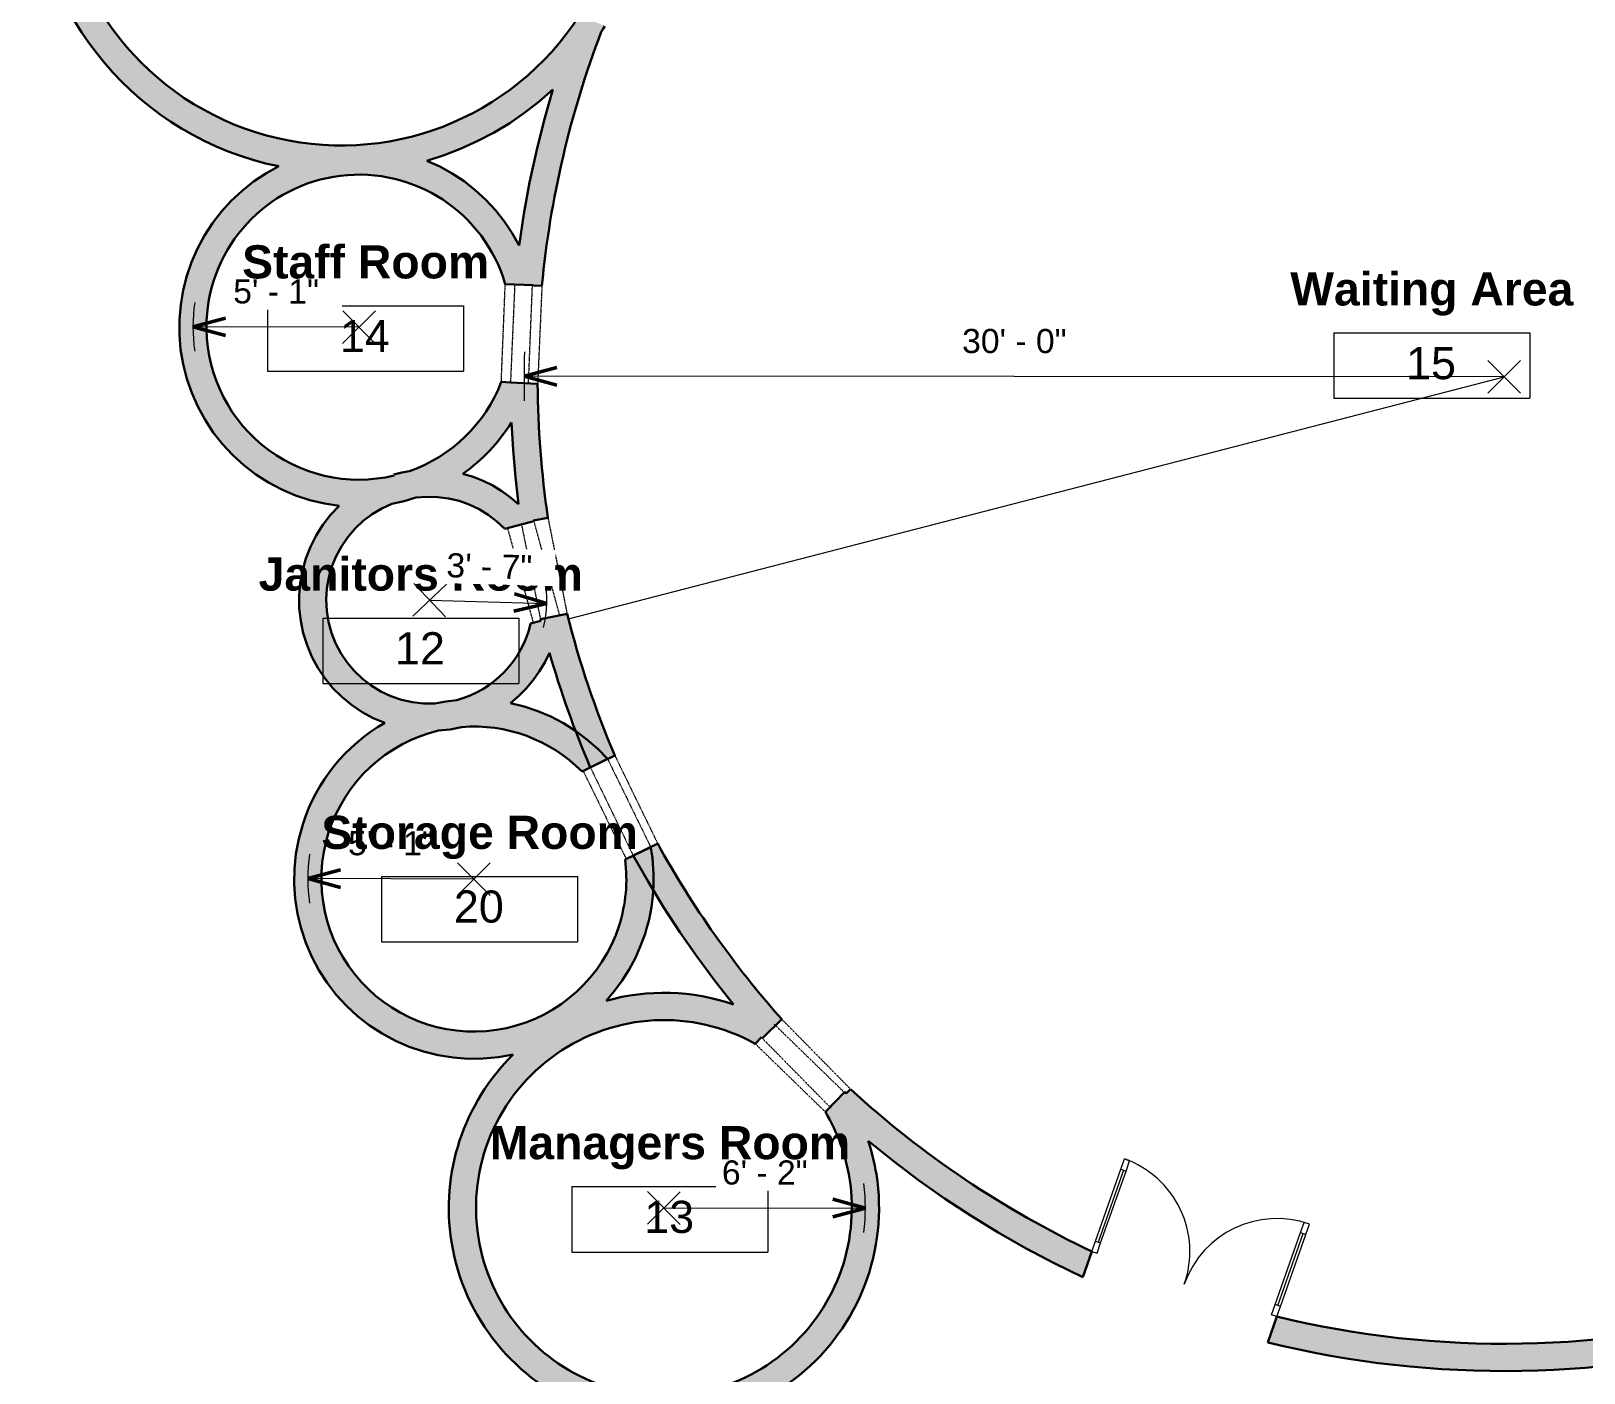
# Model space of a CAD drawing. Header units: inches. Extents: x -870 to 733, y -1250 to 961.
# Drawn here: x -535 to 35, y -765 to -272 of the extents above; entities that cross this region are included whole.
import ezdxf

# ---------------------------------------------------------------- set-up
doc = ezdxf.new("R2010")
doc.units = ezdxf.units.IN
doc.header["$MEASUREMENT"] = 0
doc.linetypes.add('Overhead', pattern=[0.15625, 0.09375, -0.0625])
for name, color, linetype, lineweight in [('A-ANNO-DIMS', 211, 'Continuous', 9), ('A-ANNO-DIMS-96', 211, 'Continuous', 9), ('A-AREA-IDEN', 2, 'Continuous', 9), ('A-DETL', 90, 'Continuous', 9), ('A-DOOR', 31, 'Continuous', 13), ('A-DOOR-GLAZ', 31, 'Continuous', 13), ('A-GENM', 13, 'Continuous', 9), ('A-WALL', 113, 'Continuous', 13), ('A-WALL-PATT', 111, 'Continuous', 13)]:
    doc.layers.add(name, color=color, linetype=linetype, lineweight=lineweight)
doc.styles.add('Arial', font='arial.ttf', dxfattribs={"height": 8.851796})
doc.styles.add('Arial_1', font='arial.ttf', dxfattribs={"height": 11.802395})
doc.styles.add('Arial_B', font='arialbd.ttf', dxfattribs={"height": 12.177074})
doc.dimstyles.new('Arrow_-_3_32__Arial', dxfattribs={"dimscale": 12, "dimtxt": 9, "dimasz": 1, "dimexe": 0.75, "dimexo": 0, "dimgap": 0.5, "dimtad": 1, "dimjust": 3, "dimdec": 5, "dimrnd": 0.03125, "dimzin": 1, "dimdsep": 46, "dimlunit": 4, "dimtxsty": 'Arial', "dimblk1": 'OPEN30', "dimblk2": 'OPEN30', "dimsah": 1, "dimcen": 0.09, "dimazin": 0, "dimtfac": 1, "dimtdec": 4, "dimtix": 1, "dimtmove": 0, "dimatfit": 2, "dimfxl": 1, "dimtvp": 1, "dimtfill": 1, "dimfrac": 2, "dimtolj": 1, "dimtzin": 0, "dimarcsym": 2})

# ---------------------------------------------------------------- blocks, each defined once
blk = doc.blocks.new('Double-Glass 1 - 72_ x 84_-252825-Level 1')
at = {"layer": 'A-DOOR'}
for p, q in [((-36.02, 37.09), (-36.02, 41.09)), ((-36.02, 41.09), (-34, 41.09)), ((-34, 37.09), (-34, 41.09)), ((34, 37.09), (34, 41.09)), ((36, 41.09), (34, 41.09)), ((36, 37.09), (36, 41.09)), ((-36.02, 9.09), (-36.02, 37.09)), ((-36.02, 37.09), (-34, 37.09)), ((-34, 9.09), (-34, 37.09)), ((34, 9.09), (34, 37.09)), ((34, 37.09), (36, 37.09)), ((36, 9.09), (36, 37.09)), ((-36.02, 9.09), (-34, 9.09)), ((-36.02, 5.09), (-36.02, 9.09)), ((-34, 5.09), (-34, 9.09)), ((36, 9.09), (34, 9.09)), ((34, 5.09), (34, 9.09)), ((36, 5.09), (36, 9.09)), ((-36.02, 5.09), (-34, 5.09)), ((36, 5.09), (34, 5.09))]:
    blk.add_line(p, q, dxfattribs=at)
at = {"layer": 'A-DOOR', "lineweight": 9}
for centre, radius, start, end in [((-36.02, 5.09), 36, 360, 90), ((36, 5.07), 36.02, 90, 179.9666)]:
    blk.add_arc(centre, radius, start, end, dxfattribs=at)
at = {"layer": 'A-DOOR-GLAZ'}
for p, q in [((-35, 37.09), (-35, 9.09)), ((35, 9.09), (35, 37.09))]:
    blk.add_line(p, q, dxfattribs=at)
blk = doc.blocks.new('Opening-Cased - 36_ x 84_-254266-Level 1')
at = {"layer": 'A-GENM', "linetype": 'Overhead'}
for p, q in [((-18.32, 5), (17.68, 5)), ((-18.32, -5), (17.68, -5))]:
    blk.add_line(p, q, dxfattribs=at)
blk = doc.blocks.new('Room Tag - Room Tag-60376-Level 1')
at = {"layer": 'A-AREA-IDEN'}
for p, q in [((-0.375, -0.0625), (-0.375, -0.3125)), ((-0.375, -0.0625), (0.375, -0.0625)), ((0.375, -0.0625), (0.375, -0.3125)), ((-0.375, -0.3125), (0.375, -0.3125))]:
    blk.add_line(p, q, dxfattribs=at)
blk = doc.blocks.new('DIMBLOCK6-Level 1')
at = {"layer": 'A-ANNO-DIMS-96'}
for p, q in [((-296.69, -710.19), (-308.69, -698.18)), ((-296.69, -698.19), (-308.69, -710.18)), ((-302.69, -704.18), (-228.69, -704.21))]:
    blk.add_line(p, q, dxfattribs=at)
at = {"layer": 'A-ANNO-DIMS-96', "lineweight": 50}
for q in [(-240.69, -700.99), (-240.69, -707.42)]:
    blk.add_line((-228.69, -704.21), q, dxfattribs=at)
at = {"layer": 'A-ANNO-DIMS-96'}
blk.add_arc((-302.69, -704.18), 74, 353.0136, 6.9504, dxfattribs=at)
at = {"layer": 'A-ANNO-DIMS-96', "color": 0, "insert": (-281.4, -686.71), "char_height": 8.852, "width": 37.7169, "attachment_point": 1, "rotation": 359.982, "line_spacing_factor": 0.938532, "style": 'Arial', "bg_fill": 3, "box_fill_scale": 1.25, "bg_fill_color": 0, "bg_fill_transparency": 0}
blk.add_mtext('6\' - 2"', dxfattribs=at)
blk = doc.blocks.new('_Open30')
at = {"color": 0, "linetype": 'ByBlock', "lineweight": -2}
for p, q in [((-1, 0.268), (0, 0)), ((0, 0), (-1, -0.268)), ((0, 0), (-1, 0))]:
    blk.add_line(p, q, dxfattribs=at)
blk = doc.blocks.new('DIMBLOCK7-Level 1')
at = {"layer": 'A-ANNO-DIMS-96'}
for p, q in [((-420.68, -386.77), (-408.66, -374.79)), ((-420.66, -374.77), (-408.68, -386.79)), ((-414.67, -380.78), (-475.67, -380.67))]:
    blk.add_line(p, q, dxfattribs=at)
at = {"layer": 'A-ANNO-DIMS-96', "lineweight": 50}
for q in [(-463.67, -377.48), (-463.68, -383.91)]:
    blk.add_line((-475.67, -380.67), q, dxfattribs=at)
at = {"layer": 'A-ANNO-DIMS-96'}
blk.add_arc((-414.67, -380.78), 61, 171.4429, 188.3498, dxfattribs=at)
at = {"layer": 'A-ANNO-DIMS-96', "color": 0, "insert": (-460.86, -363.22), "char_height": 8.852, "width": 37.7169, "attachment_point": 1, "rotation": 359.8963, "line_spacing_factor": 0.938532, "style": 'Arial', "bg_fill": 3, "box_fill_scale": 1.25, "bg_fill_color": 0, "bg_fill_transparency": 0}
blk.add_mtext('5\' - 1"', dxfattribs=at)
blk = doc.blocks.new('DIMBLOCK8-Level 1')
at = {"layer": 'A-ANNO-DIMS-96', "lineweight": 50}
for q in [(-421.48, -580.07), (-421.5, -586.5)]:
    blk.add_line((-433.49, -583.25), q, dxfattribs=at)
at = {"layer": 'A-ANNO-DIMS-96'}
for p, q in [((-378.5, -589.4), (-366.47, -577.43)), ((-378.47, -577.4), (-366.5, -589.43)), ((-372.49, -583.41), (-433.49, -583.25))]:
    blk.add_line(p, q, dxfattribs=at)
blk.add_arc((-372.49, -583.41), 61, 171.3957, 188.3027, dxfattribs=at)
at = {"layer": 'A-ANNO-DIMS-96', "color": 0, "insert": (-418.66, -565.81), "char_height": 8.852, "width": 37.7169, "attachment_point": 1, "rotation": 359.8492, "line_spacing_factor": 0.938532, "style": 'Arial', "bg_fill": 3, "box_fill_scale": 1.25, "bg_fill_color": 0, "bg_fill_transparency": 0}
blk.add_mtext('5\' - 1"', dxfattribs=at)
blk = doc.blocks.new('DIMBLOCK12-Level 1')
at = {"layer": 'A-ANNO-DIMS-96'}
for p, q in [((-0.07, -393.04), (11.93, -405.05)), ((-0.07, -405.04), (11.93, -393.05)), ((5.93, -399.05), (-354.07, -398.82))]:
    blk.add_line(p, q, dxfattribs=at)
at = {"layer": 'A-ANNO-DIMS-96', "lineweight": 50}
for q in [(-342.07, -395.62), (-342.07, -402.05)]:
    blk.add_line((-354.07, -398.82), q, dxfattribs=at)
at = {"layer": 'A-ANNO-DIMS-96'}
blk.add_arc((5.93, -399.05), 360, 178.5323, 181.3971, dxfattribs=at)
at = {"layer": 'A-ANNO-DIMS-96', "color": 0, "insert": (-193.17, -381.44), "char_height": 8.852, "width": 45.8585, "attachment_point": 1, "rotation": 359.9647, "line_spacing_factor": 0.938532, "style": 'Arial', "bg_fill": 3, "box_fill_scale": 1.25, "bg_fill_color": 0, "bg_fill_transparency": 0}
blk.add_mtext('30\' - 0"', dxfattribs=at)
blk = doc.blocks.new('DIMBLOCK14-Level 1')
at = {"layer": 'A-ANNO-DIMS-96'}
for p, q in [((-382.53, -475.2), (-394.85, -486.87)), ((-382.85, -487.2), (-394.52, -474.88)), ((-388.69, -481.04), (-345.7, -482.2))]:
    blk.add_line(p, q, dxfattribs=at)
at = {"layer": 'A-ANNO-DIMS-96', "lineweight": 50}
for q in [(-357.61, -478.66), (-357.79, -485.09)]:
    blk.add_line((-345.7, -482.2), q, dxfattribs=at)
at = {"layer": 'A-ANNO-DIMS-96'}
blk.add_arc((-388.69, -481.04), 43, 346.4549, 10.4392, dxfattribs=at)
at = {"layer": 'A-ANNO-DIMS-96', "color": 0, "insert": (-382.43, -463.72), "char_height": 8.852, "width": 37.7169, "attachment_point": 1, "rotation": 358.4471, "line_spacing_factor": 0.938532, "style": 'Arial', "bg_fill": 3, "box_fill_scale": 1.25, "bg_fill_color": 0, "bg_fill_transparency": 0}
blk.add_mtext('3\' - 7"', dxfattribs=at)

msp = doc.modelspace()

# ---------------------------------------------------------------- hatches: boundary and pattern name
at = {"layer": 'A-WALL-PATT'}
h = msp.add_hatch(color=256, dxfattribs=at)
h.paths.add_polyline_path([(-444.169451, -321.740852), (-439.048485, -319.449105), (-433.751385, -317.600557), (-428.316429, -316.208564), (-422.782888, -315.283186), (-417.190749, -314.83111), (-411.580419, -314.855601), (-405.99244, -315.356484), (-400.46719, -316.330138), (-395.044593, -317.769528), (-389.763835, -319.664254), (-383.37233, -317.626016), (-377.111786, -315.215344), (-371.003883, -312.440588), (-365.069773, -309.311357), (-359.330006, -305.838487), (-353.80446, -302.034004), (-348.512269, -297.911084), (-343.47153, -293.483751), (-338.550597, -288.610768), (-333.934655, -283.447956), (-329.640742, -278.014371), (-325.684705, -272.330067), (-324.348505, -270.230365), (-333.698463, -266.307606), (-337.749866, -272.161086), (-342.192213, -277.723698), (-347.00469, -282.969378), (-352.164749, -287.873549), (-357.648212, -292.413233), (-363.429388, -296.567159), (-369.481189, -300.315865), (-375.775261, -303.641787), (-382.282113, -306.529341), (-388.971259, -308.964999), (-395.811357, -310.937348), (-402.770358, -312.437146), (-409.815658, -313.457368), (-416.914245, -313.993232), (-424.032862, -314.042228), (-431.138153, -313.604127), (-438.196828, -312.680981), (-445.175815, -311.277115), (-452.042414, -309.399108), (-458.764453, -307.055757), (-465.310436, -304.258044), (-471.649693, -301.019075), (-477.752522, -297.354027), (-483.590329, -293.280073), (-489.135762, -288.816299), (-494.362838, -283.983621), (-499.247066, -278.804681), (-503.765561, -273.303746), (-507.897154, -267.506588), (-511.622485, -261.44037), (-514.924101, -255.133514), (-517.786532, -248.61557), (-520.196366, -241.917078), (-522.142312, -235.069422), (-523.615253, -228.104687), (-524.608287, -221.055504), (-525.116763, -213.954902), (-535.109823, -214.327381), (-534.612366, -221.532089), (-533.659721, -228.690842), (-532.25571, -235.774912), (-530.405968, -242.755867), (-528.117919, -249.605693), (-525.400744, -256.2969), (-522.265349, -262.802634), (-518.724316, -269.096788), (-514.791856, -275.154101), (-510.48375, -280.950264), (-505.817288, -286.462017), (-500.811198, -291.66724), (-495.485569, -296.545042), (-489.861774, -301.07585), (-483.962383, -305.241479), (-477.81107, -309.025213), (-471.432523, -312.411866), (-464.852339, -315.387848), (-458.096926, -317.941215), (-451.193395, -320.061719)], flags=0)
h.paths.add_polyline_path([(-310.420884, -237.033658), (-309.102814, -230.88261), (-308.126045, -224.668221), (-307.493552, -218.409415), (-307.207261, -212.125249), (-307.268042, -205.834859), (-317.261103, -206.207338), (-317.229351, -212.980304), (-317.638524, -219.740973), (-318.486887, -226.460671), (-319.770841, -233.110899), (-319.055487, -233.411025)], flags=0)
h = msp.add_hatch(color=256, dxfattribs=at)
h.paths.add_polyline_path([(12.374408, -763.988544), (25.817982, -763.503223), (39.234542, -762.522843), (52.605863, -761.048735), (65.913783, -759.082904), (79.140225, -756.628018), (92.267222, -753.687412), (105.276945, -750.265081), (102.079898, -740.776689), (89.525084, -744.062693), (76.858554, -746.887611), (64.097234, -749.247669), (51.258179, -751.139714), (38.358547, -752.561216), (25.415578, -753.510275), (12.446568, -753.985624), (-0.53115, -753.986627), (-13.500233, -753.513283), (-26.443348, -752.566224), (-39.3432, -751.146716), (-52.182547, -749.256656), (-64.944232, -746.89857), (-77.611199, -744.07561), (-80.954716, -753.553542), (-67.83228, -756.514434), (-54.609648, -758.98976), (-41.304783, -760.976159), (-27.935756, -762.470932), (-14.520728, -763.472048), (-1.07792, -763.978148)], flags=0)
h.paths.add_polyline_path([(139.39242, -738.770112), (151.388505, -733.809388), (163.2006, -728.425224), (174.813766, -722.624431), (186.213314, -716.414348), (197.384823, -709.802827), (208.314164, -702.798233), (218.987511, -695.409426), (229.391365, -687.645751), (239.512565, -679.517028), (249.33831, -671.033541), (251.912735, -665.066723), (254.782123, -659.236011), (257.939304, -653.555976), (261.376387, -648.040812), (260.081672, -646.90037), (251.205427, -655.687405), (242.025569, -664.156757), (232.553461, -672.297942), (222.800828, -680.100882), (212.779742, -687.555918), (202.502609, -694.653822), (191.982148, -701.385808), (181.231384, -707.743543), (170.263624, -713.719156), (159.092445, -719.305252), (147.731674, -724.494915), (136.195374, -729.281721)], flags=0)
h.paths.add_polyline_path([(-148.853696, -729.600909), (-145.510178, -720.122977), (-156.197989, -714.860927), (-166.703225, -709.243233), (-177.014057, -703.27622), (-187.118872, -696.966609), (-197.006291, -690.321505), (-206.665181, -683.348391), (-216.084665, -676.05512), (-225.254134, -668.449904), (-234.163264, -660.541308), (-241.300182, -667.563776), (-232.022791, -675.818513), (-222.469965, -683.75288), (-212.652761, -691.357692), (-202.582542, -698.624146), (-192.270965, -705.543832), (-181.729967, -712.10874), (-170.971747, -718.31127), (-160.00876, -724.144244)], flags=0)
h.paths.add_polyline_path([(-266.549442, -641.903011), (-259.412524, -634.880543), (-267.984963, -624.867137), (-276.179745, -614.542384), (-283.985573, -603.920518), (-291.391684, -593.016183), (-298.387867, -581.844414), (-304.964477, -570.420614), (-313.966846, -574.80331), (-308.137746, -585.019296), (-301.982508, -595.042161), (-295.507525, -604.861497), (-288.71952, -614.467108), (-281.625541, -623.849018), (-274.232957, -632.997486)], flags=0)
h.paths.add_polyline_path([(291.390514, -626.504119), (291.810513, -625.97602), (285.69311, -620.537238), (290.637846, -616.533118), (295.772577, -612.775735), (301.085003, -609.274088), (306.562397, -606.036566), (312.930973, -596.467756), (318.995092, -586.703159), (324.748741, -576.75246), (330.186214, -566.625527), (335.302118, -556.332403), (340.09138, -545.883295), (344.549251, -535.288566), (348.671308, -524.558723), (352.453385, -513.704632), (355.796077, -503.059484), (358.811829, -492.317138), (354.614426, -491.426573), (351.294259, -490.834861), (351.313617, -490.726239), (349.017332, -490.239035), (345.365598, -503.010156), (341.238649, -515.635725), (336.642264, -528.098066), (331.39879, -540.783061), (326.067574, -552.463527), (320.104074, -564.332535), (313.700726, -575.970139), (306.866495, -587.360046), (299.61095, -598.48631), (291.944247, -609.333354), (283.877121, -619.885992)], flags=0)
h.paths.add_polyline_path([(-329.724813, -542.435325), (-320.722444, -538.052629), (-324.867891, -527.876998), (-328.696444, -517.577951), (-332.204434, -507.165353), (-335.388502, -496.64918), (-338.245596, -486.039505), (-348.064757, -487.997758), (-347.912724, -488.600617), (-341.026685, -486.727531), (-341.814756, -491.375869), (-343.055044, -495.924472), (-344.735585, -500.329456), (-341.468511, -511.023476), (-337.875392, -521.612402), (-333.959601, -532.086295), (-330.400913, -540.783061)], flags=0)
h.paths.add_polyline_path([(357.64905, -455.269057), (360.104867, -448.419643), (362.940061, -441.718361), (366.145752, -435.186206), (369.711897, -428.843642), (370.388607, -418.923201), (370.794835, -408.988007), (370.930277, -399.045435), (360.930277, -399.045435), (360.752275, -410.285981), (360.218447, -421.515256), (359.329328, -432.721997), (358.085811, -443.894966), (356.489141, -455.022958)], flags=0)
h.paths.add_polyline_path([(-350.621718, -451.798763), (-345.286486, -450.734748), (-346.87019, -438.502122), (-348.027971, -426.22186), (-348.758432, -413.90879), (-349.060691, -401.577776), (-359.063705, -401.141443), (-358.948803, -408.439958), (-358.687967, -415.734716), (-358.088506, -425.791004), (-357.211752, -435.826772), (-356.058371, -445.834522), (-353.214476, -448.702181)], flags=0)
h.paths.add_polyline_path([(-347.491855, -365.611976), (-346.158566, -353.675328), (-344.422239, -341.790615), (-342.284862, -329.971441), (-339.748883, -318.231337), (-336.817203, -306.583741), (-333.493179, -295.041986), (-329.780616, -283.619285), (-325.683764, -272.328712), (-329.640047, -278.013451), (-333.93424, -283.447451), (-338.550491, -288.610655), (-343.471761, -293.484005), (-346.686797, -304.778796), (-349.536818, -316.171168), (-352.018875, -327.649327), (-354.130399, -339.201392), (-355.869228, -350.815618), (-356.748331, -357.94523), (-357.486949, -365.090762), (-350.532551, -365.373202), (-350.536854, -365.479153)], flags=0)
for points in [[(-470.620727, -378.35389), (-470.147883, -373.128929), (-469.188155, -367.971146), (-467.749967, -362.925811), (-465.84594, -358.037203), (-463.492787, -353.34823), (-460.53958, -348.675539), (-457.525473, -344.731689), (-453.963686, -340.879746), (-450.057059, -337.378023), (-445.83988, -334.257254), (-441.349161, -331.54483), (-436.624318, -329.264555), (-431.706817, -327.436445), (-426.63982, -326.076544), (-421.467796, -325.196786), (-416.236141, -324.804894), (-410.99077, -324.904307), (-405.777721, -325.494152), (-400.642747, -326.569253), (-395.630917, -328.120173), (-390.786218, -330.133302), (-386.15117, -332.590969), (-381.766454, -335.471605), (-377.670553, -338.749927), (-373.899417, -342.397163), (-370.486143, -346.381301), (-367.460688, -350.667374), (-364.849607, -355.217764), (-362.675815, -359.992534), (-360.958392, -364.949777), (-357.486949, -365.090762), (-356.748319, -357.945124), (-355.869204, -350.815406), (-358.616575, -345.945923), (-361.766227, -341.326441), (-365.295556, -336.990111), (-369.179235, -332.968053), (-373.389394, -329.289129), (-377.895819, -325.979741), (-382.666171, -323.063637), (-387.666216, -320.561745), (-392.860074, -318.492018), (-398.21047, -316.869311), (-403.679009, -315.705267), (-409.226447, -315.00824), (-414.812975, -314.783233), (-420.398501, -315.03186), (-425.942942, -315.752337), (-431.406511, -316.939493), (-436.749998, -318.584809), (-441.935057, -320.676478), (-446.924479, -323.19949), (-451.682458, -326.135738), (-456.174849, -329.464152), (-460.369415, -333.160845), (-464.236053, -337.199289), (-467.747015, -341.550502), (-470.877106, -346.183261), (-473.603863, -351.064317), (-475.907718, -356.158645), (-477.772139, -361.429684), (-479.183745, -366.839609), (-480.132406, -372.349596), (-480.611314, -377.920105), (-472.281395, -378.281784)], [(-391.032198, -528.980777), (-386.174765, -528.972183), (-381.343073, -528.472706), (-376.586601, -527.487462), (-379.107789, -517.810499), (-383.275738, -518.650592), (-387.511447, -519.019811), (-391.761889, -518.913533), (-395.973853, -518.333089), (-400.094608, -517.285745), (-404.072567, -515.784612), (-407.857929, -513.848485), (-411.403305, -511.501601), (-414.66431, -508.773341), (-417.600119, -505.697861), (-420.173979, -502.313662), (-422.353666, -498.663112), (-424.111895, -494.791912), (-425.426652, -490.748526), (-426.281479, -486.583574), (-426.665674, -482.349197), (-426.574427, -478.098406), (-426.008881, -473.884416), (-424.976115, -469.759982), (-423.489059, -465.77674), (-421.56633, -461.984555), (-419.231997, -458.430903), (-416.359816, -455.010807), (-413.450206, -452.213604), (-410.075131, -449.627794), (-406.432311, -447.43521), (-402.567353, -445.663304), (-407.368249, -446.377553), (-412.208655, -446.737046), (-417.06239, -446.739836), (-421.903206, -446.385909), (-425.235321, -449.920274), (-428.193167, -453.773308), (-430.746453, -457.905554), (-432.869031, -462.274695), (-434.539165, -466.835987), (-435.73975, -471.542718), (-436.458493, -476.346689), (-436.688032, -481.198703), (-436.426018, -486.049071), (-435.675132, -490.848123), (-434.443065, -495.546712), (-432.742434, -500.096721), (-430.590656, -504.451554), (-428.009765, -508.566615), (-425.026192, -512.399763), (-421.670491, -515.911742), (-417.977027, -519.066588), (-413.983624, -521.831992), (-409.731178, -524.179635), (-405.263237, -526.085475), (-400.625555, -527.529995), (-395.865627, -528.498401)], [(-373.268726, -649.408386), (-367.669111, -649.236934), (-362.104209, -648.591219), (-356.614115, -647.475894), (-351.238386, -645.898994), (-346.015753, -643.871882), (-340.983846, -641.409162), (-336.17892, -638.528578), (-331.635594, -635.250885), (-327.386603, -631.5997), (-323.462561, -627.601328), (-319.891741, -623.284578), (-316.699872, -618.680553), (-313.909949, -613.822425), (-311.542076, -608.745196), (-309.613311, -603.485448), (-319.139624, -600.44417), (-320.938631, -605.293791), (-323.17743, -609.956732), (-325.836921, -614.393212), (-328.894414, -618.56538), (-332.323823, -622.43764), (-336.09589, -625.976956), (-340.178433, -629.153131), (-344.536621, -631.939068), (-349.133272, -634.310998), (-353.929168, -636.248684), (-358.883392, -637.735595), (-363.953678, -638.759044), (-369.096767, -639.310301), (-374.26878, -639.384662), (-379.425591, -638.981493), (-384.523204, -638.104233), (-389.518129, -636.760366), (-394.367749, -634.961359), (-399.030691, -632.72256), (-403.467171, -630.063069), (-407.639338, -627.005576), (-411.511599, -623.576167), (-415.050914, -619.8041), (-418.22709, -615.721557), (-421.013027, -611.363369), (-423.384956, -606.766719), (-425.322642, -601.970823), (-426.809553, -597.016598), (-427.833003, -591.946312), (-428.38426, -586.803223), (-428.45862, -581.631211), (-428.055451, -576.474399), (-427.178191, -571.376786), (-425.834325, -566.381862), (-435.360637, -563.340584), (-436.836395, -568.744955), (-437.848514, -574.255009), (-438.389702, -579.831046), (-438.456059, -585.432892), (-438.047107, -591.020185), (-437.165793, -596.552667), (-435.818466, -601.990479), (-434.014835, -607.294439), (-431.767894, -612.426333), (-428.911431, -617.626071), (-426.011918, -622.027527), (-422.544354, -626.42765), (-418.716126, -630.517851), (-414.554816, -634.268662), (-410.090406, -637.653056), (-405.355063, -640.646649), (-400.382904, -643.227873), (-395.209754, -645.378129), (-389.872886, -647.081926), (-384.410753, -648.326986), (-378.862708, -649.10434)], [(-302.624841, -783.183287), (-296.426778, -782.934593), (-290.267333, -782.200372), (-284.184482, -780.98515), (-278.215728, -779.296418), (-272.39787, -777.14459), (-266.766777, -774.542931), (-261.065267, -771.312089), (-256.20239, -768.056956), (-251.33423, -764.212628), (-246.782699, -759.9982), (-242.575859, -755.439654), (-238.739647, -750.565096), (-235.297714, -745.404579), (-232.27128, -739.989919), (-229.679006, -734.354499), (-227.536873, -728.533064), (-225.858087, -722.561505), (-224.653, -716.476638), (-223.929041, -710.315979), (-223.690674, -704.11751), (-223.939367, -697.919446), (-224.673588, -691.760001), (-234.549165, -693.332573), (-233.874439, -699.150464), (-233.695534, -705.004617), (-234.013741, -710.852852), (-234.826767, -716.653034), (-236.128753, -722.36337), (-237.91032, -727.942719), (-240.15863, -733.350881), (-242.857485, -738.54889), (-245.987439, -743.499294), (-249.525941, -748.166426), (-253.447496, -752.516658), (-257.723849, -756.518648), (-262.324188, -760.14356), (-267.215369, -763.365277), (-272.362151, -766.160587), (-277.727449, -768.50935), (-283.272608, -770.394641), (-288.957675, -771.802879), (-294.741688, -772.723916), (-300.582973, -773.151116), (-306.439444, -773.081402), (-312.268905, -772.515276), (-318.029354, -771.456816), (-323.679288, -769.913649), (-329.177998, -767.896894), (-334.485866, -765.42108), (-339.564649, -762.504048), (-344.377753, -759.166813), (-348.890502, -755.43342), (-353.070379, -751.33077), (-356.887269, -746.888421), (-360.313671, -742.13838), (-363.324898, -737.114873), (-365.899253, -731.854093), (-368.01819, -726.393944), (-369.666439, -720.773768), (-370.832127, -715.034056), (-380.707704, -716.606627), (-379.492481, -722.689478), (-377.80375, -728.658233), (-375.651922, -734.476091), (-373.050262, -740.107184), (-370.014813, -745.516795), (-366.564287, -750.67157), (-362.71996, -755.539731), (-358.505531, -760.091262), (-353.946986, -764.298102), (-349.072428, -768.134314), (-343.911911, -771.576247), (-338.497251, -774.60268), (-332.861831, -777.194955), (-327.040396, -779.337088), (-321.068837, -781.015873), (-314.98397, -782.22096), (-308.823311, -782.944919)]]:
    msp.add_hatch(color=256, dxfattribs=at).paths.add_polyline_path(points, flags=0)
h = msp.add_hatch(color=256, dxfattribs=at)
h.paths.add_polyline_path([(-417.062077, -446.739855), (-412.20859, -446.737051), (-407.368434, -446.377557), (-402.567787, -445.663318), (-398.114049, -444.671947), (-393.739873, -443.375304), (-396.437631, -443.836589), (-399.09519, -444.490855), (-401.7223, -435.264899), (-406.80332, -436.227303), (-411.951453, -436.716893), (-417.122799, -436.729494), (-422.273258, -436.264999), (-427.358907, -435.32737), (-432.336378, -433.9246), (-437.163224, -432.068655), (-441.798284, -429.775359), (-446.202029, -427.06427), (-450.336907, -423.958508), (-454.167657, -420.484556), (-457.66161, -416.672042), (-460.788972, -412.553475), (-463.523073, -408.16398), (-465.840596, -403.540987), (-467.72178, -398.723921), (-469.150582, -393.75386), (-470.114817, -388.673188), (-470.606262, -383.525231), (-470.620727, -378.35389), (-480.611314, -377.920105), (-480.620152, -383.434722), (-480.168587, -388.930827), (-479.259773, -394.370049), (-477.900054, -399.714414), (-476.098924, -404.926613), (-473.868956, -409.970255), (-471.225719, -414.810129), (-468.187667, -419.412445), (-464.77601, -423.745074), (-461.014565, -427.777767), (-456.929593, -431.482371), (-452.549613, -434.833021), (-447.905204, -437.806325), (-443.028789, -440.381526), (-437.954414, -442.540646), (-432.717504, -444.268609), (-427.354622, -445.553354), (-421.902646, -446.385954)], flags=0)
h.paths.add_polyline_path([(-376.487427, -434.614568), (-372.350984, -431.427036), (-368.479498, -427.922451), (-364.897207, -424.122752), (-361.626537, -420.051727), (-358.687966, -415.734862), (-358.948801, -408.440037), (-359.064183, -401.056384), (-362.419256, -400.920124), (-364.354159, -405.358887), (-366.665276, -409.613907), (-369.335329, -413.653372), (-372.344355, -417.447081), (-375.669856, -420.96667), (-379.286969, -424.185824), (-383.168651, -427.080476), (-387.28588, -429.628982), (-391.607874, -431.81229), (-396.102319, -433.614075), (-392.173042, -433.1647), (-388.220108, -433.040323), (-384.270352, -433.241787), (-380.350589, -433.767726)], flags=0)
h = msp.add_hatch(color=256, dxfattribs=at)
h.paths.add_polyline_path([(-359.05054, -518.795199), (-355.487696, -515.70387), (-352.245477, -512.277766), (-349.355193, -508.549974), (-346.844756, -504.556494), (-344.738411, -500.335892), (-343.056498, -495.928926), (-341.81526, -491.378157), (-341.026685, -486.727531), (-351.670721, -489.622839), (-352.808744, -493.554324), (-354.363001, -497.340609), (-356.315462, -500.937769), (-358.643476, -504.304076), (-361.320036, -507.400476), (-364.314093, -510.191049), (-367.590911, -512.643421), (-371.112478, -514.729142), (-374.83794, -516.424018), (-378.724078, -517.708385), (-373.788953, -517.425859), (-368.846524, -517.513493), (-363.924516, -517.970795), (-360.438238, -518.560478)], flags=0)
h.paths.add_polyline_path([(-361.119826, -454.885044), (-350.475789, -451.989735), (-353.56184, -448.325172), (-356.997824, -444.986497), (-360.749513, -442.006973), (-364.779532, -439.416281), (-369.047733, -437.24023), (-373.511596, -435.500498), (-378.126651, -434.214418), (-382.846922, -433.394799), (-387.625386, -433.049809), (-392.414439, -433.182884), (-397.166372, -433.792697), (-401.833845, -434.873175), (-399.09519, -444.490855), (-395.060852, -443.576184), (-390.950994, -443.105465), (-386.814322, -443.084275), (-382.699858, -443.512867), (-378.656362, -444.386161), (-374.731752, -445.693807), (-370.972537, -447.42031), (-367.423268, -449.545209), (-364.126006, -452.043321)], flags=0)
h = msp.add_hatch(color=256, dxfattribs=at)
h.paths.add_polyline_path([(-309.613311, -603.485448), (-308.190556, -598.311694), (-307.192782, -593.039463), (-306.626585, -587.703605), (-306.495707, -582.339387), (-306.801014, -576.982265), (-307.540486, -571.667649), (-316.9444, -576.270018), (-316.532934, -581.144682), (-316.548468, -586.036657), (-316.990884, -590.90861), (-317.856805, -595.723362), (-319.139624, -600.44417)], flags=0)
h.paths.add_polyline_path([(-425.834325, -566.381862), (-424.010712, -561.474365), (-421.736775, -556.758614), (-419.032388, -552.275828), (-415.921187, -548.065184), (-412.430364, -544.163486), (-408.590431, -540.604834), (-404.434948, -537.420332), (-400.000236, -534.637813), (-395.325053, -532.281596), (-390.450263, -530.372274), (-385.41847, -528.926537), (-389.445688, -529.032063), (-393.467571, -528.799515), (-397.455787, -528.23053), (-401.382245, -527.329116), (-405.219286, -526.101623), (-409.832913, -528.995364), (-414.192257, -532.259625), (-418.267638, -535.872182), (-422.031305, -539.808437), (-425.457633, -544.041588), (-428.523292, -548.542813), (-431.20741, -553.281463), (-433.491709, -558.225274), (-435.360637, -563.340584)], flags=0)
h.paths.add_polyline_path([(-332.769561, -543.934831), (-323.365647, -539.332463), (-327.012027, -535.579668), (-330.94424, -532.127529), (-335.137569, -528.997743), (-339.565656, -526.209984), (-344.20067, -523.781774), (-349.013478, -521.728375), (-353.973827, -520.062693), (-359.051106, -518.795112), (-363.924919, -517.970738), (-368.846763, -517.513471), (-373.789026, -517.425876), (-378.723983, -517.708444), (-382.803402, -518.22428), (-386.842684, -518.993193), (-382.944713, -518.601468), (-379.107789, -517.810499), (-376.586601, -527.487462), (-377.011516, -527.596096), (-372.148361, -527.41404), (-367.287764, -527.654894), (-362.466432, -528.316839), (-357.720776, -529.394877), (-353.086636, -530.880865), (-348.599009, -532.763582), (-344.291787, -535.02881), (-340.197499, -537.65944), (-336.18717, -540.783061)], flags=0)
h = msp.add_hatch(color=256, dxfattribs=at)
h.paths.add_polyline_path([(-380.707704, -716.606627), (-370.832127, -715.034056), (-371.496071, -709.361492), (-371.688612, -703.653452), (-371.40843, -697.949041), (-370.657446, -692.287343), (-369.440804, -686.707147), (-367.76684, -681.246685), (-365.647023, -675.943367), (-363.095876, -670.833529), (-360.130878, -665.952178), (-356.772342, -661.332758), (-353.043279, -657.006918), (-348.969237, -653.004295), (-344.57813, -649.352313), (-339.90004, -646.075991), (-334.96702, -643.197778), (-329.812866, -640.737391), (-324.472892, -638.711689), (-318.983681, -637.134548), (-313.382843, -636.016776), (-307.70875, -635.36603), (-302.000277, -635.186768), (-296.296533, -635.480219), (-290.636598, -636.244372), (-285.059247, -637.473991), (-279.602694, -639.160653), (-274.304322, -641.292802), (-269.200432, -643.855829), (-266.910368, -641.497455), (-272.114688, -635.511071), (-277.187688, -629.413005), (-282.867116, -627.710916), (-288.658201, -626.439565), (-294.528326, -625.606113), (-300.444425, -625.215254), (-306.373177, -625.26919), (-312.281186, -625.767617), (-318.135176, -626.707728), (-323.902173, -628.084227), (-327.950843, -632.12167), (-332.333766, -635.793545), (-337.018047, -639.072294), (-341.968529, -641.933307), (-347.148059, -644.355115), (-352.517763, -646.319539), (-358.037339, -647.811836), (-362.332796, -652.377774), (-366.252693, -657.269924), (-369.772349, -662.457482), (-372.869601, -667.907782), (-375.524945, -673.586503), (-377.721662, -679.457889), (-379.445918, -685.484967), (-380.686857, -691.629787), (-381.436664, -697.853654), (-381.690619, -704.117378), (-381.447121, -710.381517)], flags=0)
h.paths.add_polyline_path([(-234.549165, -693.332573), (-224.673588, -691.760001), (-225.910775, -685.586234), (-227.635707, -679.530606), (-234.542395, -673.632204), (-241.300182, -667.563776), (-235.800032, -662.151829), (-236.190076, -661.537398), (-243.373295, -668.934884), (-240.878905, -673.518862), (-238.738103, -678.278254), (-236.963135, -683.185833), (-235.564155, -688.213526)], flags=0)

# ---------------------------------------------------------------- linework, layer by layer
at = {"layer": 'A-DETL'}
msp.add_line((-337.758514, -487.848258), (5.930277, -399.045435), dxfattribs=at)
at = {"layer": 'A-WALL', "lineweight": 30}
for p, q in [((-360.958392, -364.949777), (-350.532551, -365.373202)), ((-350.532551, -365.373202), (-350.536854, -365.479153)), ((-350.536854, -365.479153), (-347.491855, -365.611976)), ((-359.064183, -401.056384), (-362.419256, -400.920124)), ((-349.060691, -401.577776), (-359.063705, -401.141443)), ((-401.833845, -434.873175), (-401.7223, -435.264899)), ((-361.119826, -454.885044), (-350.475789, -451.989735)), ((-350.621718, -451.798763), (-345.286486, -450.734748)), ((-347.912724, -488.600617), (-351.670721, -489.622839)), ((-338.245596, -486.039505), (-348.064757, -487.997758)), ((-348.064757, -487.997758), (-347.912724, -488.600617)), ((-332.769561, -543.934831), (-323.365647, -539.332463)), ((-329.724813, -542.435325), (-320.722444, -538.052629)), ((-307.540486, -571.667649), (-316.9444, -576.270018)), ((-304.964477, -570.420614), (-313.966846, -574.80331)), ((-266.549442, -641.903011), (-259.412524, -634.880543)), ((-269.200432, -643.855829), (-266.910368, -641.497455)), ((-236.190076, -661.537398), (-243.373295, -668.934884)), ((-234.163264, -660.541308), (-235.800032, -662.151829)), ((-148.853696, -729.600909), (-145.510178, -720.122977)), ((-77.611199, -744.07561), (-80.954716, -753.553542))]:
    msp.add_line(p, q, dxfattribs=at)
at = {"layer": 'A-WALL', "lineweight": 30, "flags": 128}
for points in [[(-325.684705, -272.330067), (-325.010725, -271.283672), (-324.348505, -270.230365)], [(-389.763835, -319.664254), (-383.372248, -317.625987), (-377.111661, -315.215292), (-371.003725, -312.440511), (-365.069599, -309.311258), (-359.32983, -305.838372), (-353.804293, -302.033881), (-348.51212, -297.91096), (-343.47153, -293.483751)], [(-343.471761, -293.484005), (-346.686807, -304.778835), (-349.536833, -316.17123), (-352.018892, -327.649411), (-354.130415, -339.20149), (-355.869228, -350.815618)], [(-444.169246, -321.740837), (-448.897992, -324.350117), (-453.397449, -327.337309), (-457.637609, -330.682386), (-461.590079, -334.362951), (-465.228393, -338.354361), (-468.528186, -342.62989), (-471.467361, -347.160913), (-474.026235, -351.917092), (-476.187671, -356.866579), (-477.937192, -361.976236), (-479.263079, -367.211849), (-480.156447, -372.53835), (-480.611314, -377.920105)], [(-355.869204, -350.815406), (-358.423373, -346.258746), (-361.329813, -341.918481), (-364.570373, -337.821675), (-368.124732, -333.994008), (-371.970624, -330.459438), (-376.083963, -327.240091), (-380.438992, -324.356119), (-385.00844, -321.825577), (-389.763587, -319.664435)], [(-480.611314, -377.920105), (-480.620151, -383.434746), (-480.168581, -388.930874), (-479.259758, -394.370117), (-477.900028, -399.714501), (-476.098883, -404.926715), (-473.868899, -409.97037), (-471.225644, -414.810254), (-468.187571, -419.412578), (-464.775893, -423.745211), (-461.014426, -427.777904), (-456.929433, -431.482504), (-452.549432, -434.833148), (-447.905002, -437.806443), (-443.028568, -440.381632), (-437.954175, -442.540736), (-432.71725, -444.268682), (-427.354353, -445.553406), (-421.902646, -446.385954)], [(-359.063704, -401.141454), (-359.063946, -401.098916), (-359.064183, -401.056384)], [(-358.687967, -415.734716), (-358.088512, -425.79092), (-357.211761, -435.826685), (-356.058371, -445.834522)], [(-396.103065, -433.614247), (-398.986061, -434.155674), (-401.833845, -434.873175)], [(-356.05906, -445.833923), (-359.042334, -443.287322), (-362.223711, -440.992747), (-365.581757, -438.96563), (-369.094144, -437.219447), (-372.737366, -435.765888), (-376.487971, -434.614521)], [(-402.567787, -445.663318), (-398.1146, -444.67209), (-393.739873, -443.375304)], [(-393.740489, -443.375483), (-389.764783, -443.05329), (-385.777506, -443.149686), (-381.82228, -443.663479), (-377.942676, -444.589012), (-374.181434, -445.916097), (-370.579989, -447.63012), (-367.17802, -449.712206), (-364.01302, -452.139415), (-361.119826, -454.885044)], [(-421.903206, -446.385909), (-425.086461, -449.746284), (-427.931185, -453.397561), (-430.410991, -457.305843), (-432.502816, -461.434766), (-434.18722, -465.745938), (-435.448553, -470.199273), (-436.275094, -474.753365), (-436.659166, -479.365874), (-436.597202, -483.993918), (-436.089782, -488.59447), (-435.141624, -493.124758), (-433.761544, -497.542667), (-431.962371, -501.807123), (-429.760829, -505.878479), (-427.177382, -509.718881), (-424.236043, -513.292622), (-420.964152, -516.566471), (-417.392122, -519.509986), (-413.553158, -522.09579), (-409.482946, -524.299832), (-405.219358, -526.101596)], [(-386.843493, -518.993193), (-390.957151, -518.970246), (-395.044602, -518.502655), (-399.057533, -517.595925), (-402.948908, -516.260689), (-406.67312, -514.512601), (-410.186517, -512.372154), (-413.447922, -509.864436), (-416.41911, -507.018844), (-419.065259, -503.86873), (-421.355353, -500.451017), (-423.262553, -496.805764), (-424.764504, -492.975694), (-425.843602, -489.005699), (-426.487199, -484.94231), (-426.687749, -480.833151), (-426.442899, -476.726387), (-425.755516, -472.670151), (-424.633654, -468.711986), (-423.090458, -464.898287), (-421.144011, -461.273756), (-418.817123, -457.880879), (-416.137064, -454.759427), (-413.135241, -451.945994), (-409.846837, -449.47356), (-406.310403, -447.371119), (-402.567353, -445.663304)], [(-350.475789, -451.989735), (-350.548743, -451.894015), (-350.622166, -451.798255)], [(-359.05054, -518.795199), (-356.058821, -516.241974), (-353.286819, -513.453082), (-350.752361, -510.446617), (-348.472495, -507.242789), (-346.46242, -503.862915), (-344.73559, -500.329466)], [(-378.723983, -517.708444), (-382.802751, -518.224177), (-386.842684, -518.993193)], [(-323.365647, -539.332463), (-327.012084, -535.579614), (-330.944343, -532.127445), (-335.137718, -528.997641), (-339.565847, -526.209874), (-344.200896, -523.781667), (-349.01373, -521.728279), (-353.974097, -520.062614), (-359.051106, -518.795112)], [(-385.419223, -528.926555), (-381.185579, -528.44805), (-377.012796, -527.596325)], [(-435.360637, -563.340584), (-436.823378, -568.687963), (-437.832188, -574.139231), (-438.37995, -579.655929), (-438.462802, -585.199134), (-438.080157, -590.729735), (-437.234717, -596.208711), (-435.932447, -601.597404), (-434.182536, -606.857795), (-431.997331, -611.952768), (-429.39225, -616.846377), (-426.385673, -621.504095), (-422.998814, -625.893059), (-419.255569, -629.982304), (-415.182349, -633.742977), (-410.807893, -637.148546), (-406.163064, -640.174984), (-401.280636, -642.800936), (-396.195055, -645.007877), (-390.942204, -646.780235), (-385.559143, -648.105507), (-380.083853, -648.974342), (-374.554964, -649.38061), (-369.011486, -649.321445), (-363.492531, -648.797265), (-358.036744, -647.811654)], [(-313.966846, -574.80331), (-308.531486, -584.352746), (-302.811171, -593.734207), (-296.811066, -602.939228), (-290.536615, -611.959459), (-283.993502, -620.78673), (-277.187617, -629.413079)], [(-323.901823, -628.083826), (-320.797657, -624.452198), (-317.964309, -620.605474), (-315.416695, -616.563932), (-313.168094, -612.348642), (-311.230318, -607.981738), (-309.613311, -603.485448)], [(-266.910482, -641.497321), (-266.730011, -641.700266), (-266.549442, -641.903011)], [(-227.635733, -679.530569), (-218.526098, -686.872355), (-209.185842, -693.918382), (-199.624552, -700.661436), (-189.852048, -707.094588), (-179.878369, -713.21123), (-169.713759, -719.005077), (-159.368669, -724.47017), (-148.853696, -729.600909)]]:
    msp.add_lwpolyline(points, dxfattribs=at)
at = {"layer": 'A-WALL', "lineweight": 30}
for centre, radius, start, end in [((-421.188933, -210.08112), 114, 182.1346413, 258.37042746), ((-421.188933, -210.08112), 104, 182.1346413, 327.27283139), ((5.930277, -399.045435), 355, 159.08708823, 174.59594589), ((-414.67344, -380.783086), 56, 16.42366495, 177.51381482), ((-414.67344, -380.783086), 56, 177.51381482, 283.37187376), ((-414.67344, -380.783086), 56, 289.36756718, 338.92498325), ((5.930277, -399.045435), 355, 180.40871463, 188.37223966), ((-414.67344, -380.783086), 66, 305.35044407, 328.02343347), ((-388.688301, -481.038039), 38, 285.20161589, 346.94326489), ((5.930277, -399.045435), 355, 194.1850084, 203.05219733), ((5.930277, -399.045435), 365, 196.11048496, 203.13188988), ((-372.486974, -583.413016), 66, 119.73202524, 162.29430487), ((-372.486974, -583.413016), 56, 103.35121684, 162.29430487), ((-372.486974, -583.413016), 56, 44.82692502, 94.63428566), ((-372.486974, -583.413016), 56, 162.29430487, 342.29430487), ((-372.486974, -583.413016), 66, 342.29430487, 10.25096404), ((5.930277, -399.045435), 355, 208.86496607, 221.63050435), ((-372.486974, -583.413016), 56, 342.29430487, 7.32824332), ((-302.690646, -704.183314), 79, 71.16631124, 105.57504782), ((-302.690646, -704.183314), 69, 60.96358306, 189.0477258), ((-302.690646, -704.183314), 79, 134.4744435, 189.0477258), ((-302.690646, -704.183314), 79, 32.14367223, 32.67150424), ((5.930277, -399.045435), 355, 227.44327309, 244.74847374), ((-302.690646, -704.183314), 69, 9.0477258, 30.72025243), ((-302.690646, -704.183314), 79, 9.0477258, 18.18339562), ((-302.690646, -704.183314), 79, 189.0477258, 9.0477258), ((-302.690646, -704.183314), 69, 189.0477258, 9.0477258), ((5.930277, -399.045435), 355, 256.38903594, 285.71449607), ((5.930277, -399.045435), 365, 256.22904797, 285.79418861)]:
    msp.add_arc(centre, radius, start, end, dxfattribs=at)

# ---------------------------------------------------------------- block references
at = {"layer": 'A-AREA-IDEN', "xscale": 95.99999999999994, "yscale": 95.99999999999994, "zscale": 95.99999999999994}
for p in [(-412.250448, -366.970937), (-20.69134, -376.90323), (-391.999933, -481.59879), (-300.492789, -690.347265)]:
    msp.add_blockref('Room Tag - Room Tag-60376-Level 1', p, dxfattribs=at)
at = {"layer": 'A-DOOR', "rotation": 340.5687548374156}
msp.add_blockref('Double-Glass 1 - 72_ x 84_-252825-Level 1', (-113.255254, -736.902911), dxfattribs=at)
at = {"layer": 'A-GENM'}
for p, rotation in [((-356.67986, -382.815726), 87.67432410016704), ((-353.285572, -383.699064), 267.5023302610895), ((-350.491312, -470.982094), 285.2169785208252), ((-346.606427, -469.68119), 281.2786240268343), ((-319.802347, -557.987564), 296.0775841714662), ((-317.197897, -556.71509), 295.9585816980867), ((-253.034949, -652.583665), 135.8419177412063), ((-250.125776, -651.447565), 314.5368887219477)]:
    msp.add_blockref('Opening-Cased - 36_ x 84_-254266-Level 1', p, dxfattribs=dict(at, rotation=rotation))

# ---------------------------------------------------------------- texts
at = {"layer": 'A-AREA-IDEN', "attachment_point": 2, "line_spacing_factor": 0.938532}
for s, insert, char_height, width, style in [('Staff Room', (-412.23974, -350.721752), 12.1770744, 105.408, 'Arial_B'), ('Waiting Area', (-20.680632, -360.654044), 12.17707442, 120.096, 'Arial_B'), ('14', (-412.525772, -378.164027), 11.8023952, 21.888, 'Arial_1'), ('15', (-20.966664, -388.09632), 11.8023952, 21.888, 'Arial_1'), ('Janitors Room', (-391.989226, -465.349604), 12.17707442, 138.24, 'Arial_B'), ('12', (-392.275257, -492.79188), 11.8023952, 21.888, 'Arial_1'), ('Managers Room', (-300.482081, -674.09808), 12.17707442, 153.504, 'Arial_B'), ('13', (-300.768113, -701.540355), 11.8023952, 21.888, 'Arial_1')]:
    msp.add_mtext(s, dxfattribs=dict(at, insert=insert, char_height=char_height, width=width, style=style))

# ---------------------------------------------------------------- next in the draw order: dimensions: what is measured, and where the dimension line sits
at = {"layer": 'A-ANNO-DIMS'}
for center, mpoint, picture, middle in [((-414.67344, -380.783086), (-475.67334, -380.672713), 'DIMBLOCK7-Level 1', (-439.154366, -370.219285)), ((5.930277, -399.045435), (-354.069654, -398.823526), 'DIMBLOCK12-Level 1', (-168.063203, -388.415673)), ((-388.688301, -481.038039), (-345.704094, -482.203345), 'DIMBLOCK14-Level 1', (-372.908833, -470.939449)), ((-372.486974, -583.413016), (-433.486763, -583.252481), 'DIMBLOCK8-Level 1', (-396.959205, -572.829087)), ((-302.690646, -704.183314), (-228.69065, -704.206514), 'DIMBLOCK6-Level 1', (-271.68735, -693.673546))]:
    dim = msp.add_radius_dim(center=center, mpoint=mpoint, dimstyle='Arrow_-_3_32__Arial', override={"dimpost": '<>'}, dxfattribs=at)
    dim.commit()
    dim.dimension.update_dxf_attribs({"geometry": picture, "text_midpoint": middle})

# ---------------------------------------------------------------- next in the draw order: block references
at = {"layer": 'A-AREA-IDEN', "xscale": 95.99999999999994, "yscale": 95.99999999999994, "zscale": 95.99999999999994}
msp.add_blockref('Room Tag - Room Tag-60376-Level 1', (-370.389226, -576.41879), dxfattribs=at)

# ---------------------------------------------------------------- next in the draw order: texts
at = {"layer": 'A-AREA-IDEN', "attachment_point": 2, "line_spacing_factor": 0.938532}
for s, insert, char_height, width, style in [('Storage Room', (-370.378518, -560.169605), 12.17707442, 134.928, 'Arial_B'), ('20', (-370.66455, -587.61188), 11.8023952, 21.888, 'Arial_1')]:
    msp.add_mtext(s, dxfattribs=dict(at, insert=insert, char_height=char_height, width=width, style=style))

doc.saveas('drawing.dxf')
